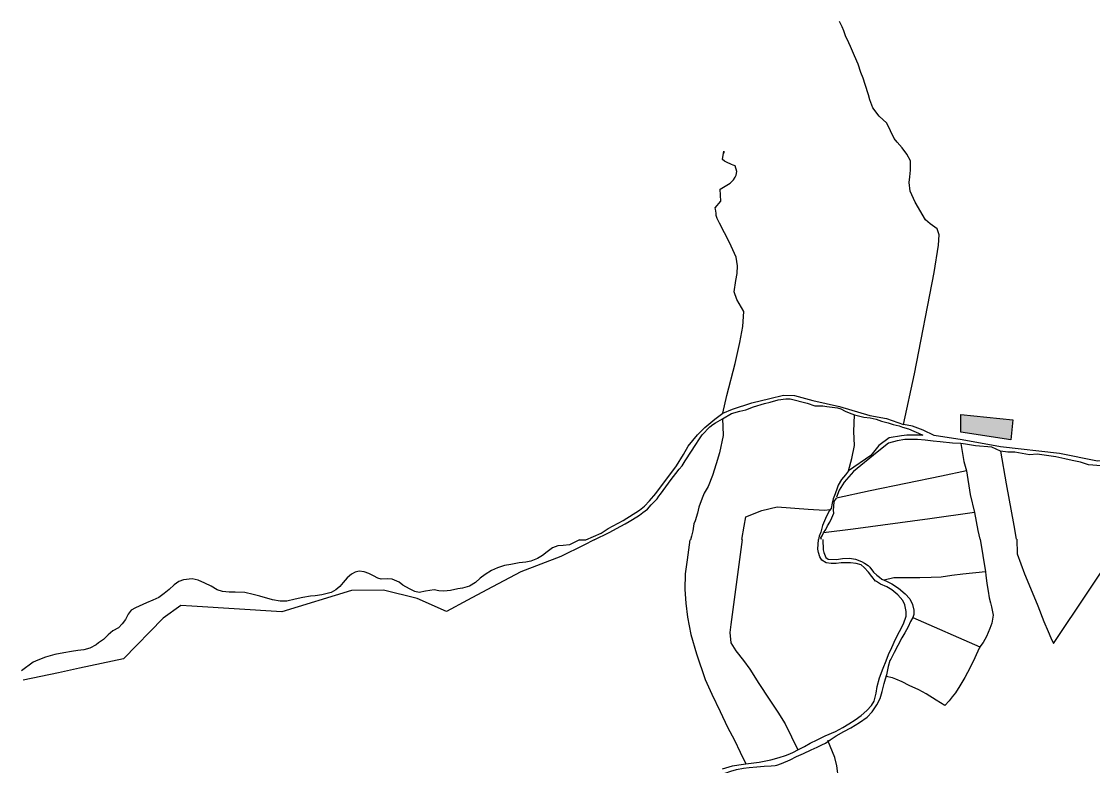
# Model space of a CAD drawing. Header units: millimetres. Extents: x -6666 to 12802, y -941 to 4807.
# Drawn here: x 7688 to 10288, y 2218 to 4027 of the extents above; entities that cross this region are included whole.
import ezdxf

# ---------------------------------------------------------------- set-up
doc = ezdxf.new("R2010")
doc.units = ezdxf.units.MM
doc.layers.add('2', color=1, linetype='Continuous')
doc.layers.add('CVL_CUADCON_TIT', color=1, linetype='Continuous')

msp = doc.modelspace()

# ---------------------------------------------------------------- hatches: boundary and pattern name
h = msp.add_hatch(color=8)
h.dxf.hatch_style = 1
h.paths.add_polyline_path([(10091.7289, 3060.008), (9965.5867, 3072.7548), (9965.7608, 3029.956), (10086.7688, 3010.9224)])

# ---------------------------------------------------------------- linework, layer by layer
at = {"color": 1}
for points in [[(9965.5867, 3072.7548), (10091.7289, 3060.008), (10086.7688, 3010.9224), (9965.7608, 3029.956), (9965.5867, 3072.7548)], [(9076.817, 2768.2443), (9051.4502, 2755.6128), (8995.5759, 2727.7901), (8898.8563, 2690.7748), (8816.2838, 2646.7641), (8769.6986, 2621.9345), (8718.7263, 2594.7665), (8647.4241, 2626.164), (8565.8876, 2646.7106), (8488.6051, 2645.2936), (8319.0438, 2593.5016), (8101.1776, 2607.7129), (8074.3953, 2609.4599), (8031.6943, 2578.6642), (7935.8375, 2479.3261), (7828.7765, 2456.6539), (7777.6211, 2445.8208), (7692.3929, 2427.7721)], [(9040.8015, 2768.153), (9056.938, 2768.2063)]]:
    msp.add_lwpolyline(points, dxfattribs=at)
at = {"layer": '2', "color": 1, "linetype": 'Continuous'}
for p, q in [((10013.147, 2770.0373), (10026.1, 2691.1693)), ((9849.234, 2580.1363), (10012.082, 2508.4633))]:
    msp.add_line(p, q, dxfattribs=at)
for points in [[(9827.241, 3048.6993), (9853.225, 3171.1333), (9901.165, 3417.6193), (9911.851, 3483.4663), (9913.721, 3509.0983), (9908.721, 3523.4513), (9891.466, 3535.2943), (9880.27, 3545.4693), (9855.087, 3587.7493), (9842.753, 3614.4753), (9840.719, 3636.1313), (9842.297, 3649.3133), (9843.693, 3665.5503), (9843.453, 3676.9963), (9843.46, 3688.1813), (9835.206, 3704.6443), (9823.361, 3719.6653), (9811.244, 3733.9293), (9804.595, 3742.9823), (9786.145, 3779.7663), (9767.49, 3796.9793), (9752.717, 3817.1533), (9745.29, 3836.3933), (9742.28, 3848.9203), (9733.973, 3874.0273), (9728.985, 3888.8883), (9723.459, 3902.4903), (9716.564, 3922.7343), (9707.649, 3943.5343), (9698.267, 3966.1243), (9694.66, 3974.8513), (9685.904, 3991.5803), (9682.12, 4003.6163), (9678.282, 4013.3663), (9671.735, 4026.7383)], [(9389.127, 3075.9153), (9398.225, 3119.0393), (9418.608, 3196.1103), (9430.081, 3247.5983), (9437.358, 3286.6733), (9440.03, 3322.7483), (9422.819, 3352.1723), (9416.156, 3370.2963), (9420.519, 3398.2163), (9423.489, 3414.7103), (9424.45, 3433.2603), (9420.866, 3454.4013), (9404.994, 3490.1683), (9380.606, 3537.2143), (9375.139, 3548.4603), (9372.675, 3555.6053), (9372.227, 3561.2043), (9370.81, 3571.1353), (9370.334, 3574.1913), (9383.72, 3590.8263), (9382.253, 3619.8263), (9406.538, 3634.3103), (9414.241, 3642.1083), (9418.375, 3648.6743), (9420.967, 3653.4763), (9422.337, 3662.8693), (9418.413, 3675.8783), (9413.863, 3677.9613), (9409.565, 3679.7873), (9397.942, 3685.5073), (9393.141, 3687.8473), (9388.354, 3691.4583), (9391.109, 3711.5143), (9391, 3707.3873)], [(9388.236, 3061.9983), (9409.387, 3075.4863), (9429.845, 3081.1103), (9444.392, 3083.8213), (9463.108, 3091.0103), (9489.738, 3099.7953), (9503.783, 3102.7723), (9523.231, 3108.6733), (9541.575, 3110.7873), (9552.252, 3111.0463), (9593.154, 3099.9233), (9611.562, 3093.9003), (9631.636, 3093.9403), (9640.996, 3092.1963), (9654.166, 3090.3633), (9666.839, 3089.0513), (9675.166, 3086.5683), (9685.453, 3080.9903), (9695.268, 3076.9473), (9707.853, 3071.8233)], [(9389.127, 3075.9153), (9412.09, 3085.5823), (9458.989, 3100.8383), (9503.048, 3111.8023), (9535.64, 3119.3313), (9562.811, 3118.7833), (9607.387, 3106.8593), (9671.998, 3092.1763), (9745.422, 3070.2783), (9785.726, 3062.7233), (9827.241, 3048.6993)], [(9056.938, 2768.2063), (9093.409, 2784.9523), (9110.544, 2795.9533), (9147.33, 2815.6413), (9186.459, 2840.6423), (9198.756, 2850.4243), (9211.088, 2863.5123), (9226.003, 2880.6393), (9276.253, 2947.9793), (9293.309, 2975.2543), (9304.704, 2995.7243), (9327.096, 3023.1953), (9345.323, 3041.3033), (9369.157, 3061.1313), (9389.127, 3075.9153)], [(9693.75, 2935.8933), (9701.573, 2966.2163), (9708.41, 2997.8343), (9706.401, 3031.4373), (9707.853, 3071.8233)], [(9707.853, 3071.8233), (9730.837, 3065.9483), (9746.094, 3064.3643), (9760.419, 3061.2233), (9773.819, 3056.8103), (9789.722, 3052.3713), (9801.581, 3048.7893), (9815.978, 3045.1493), (9824.287, 3041.9043), (9838.933, 3038.0033), (9851.748, 3031.8573), (9863.081, 3027.5253), (9873.628, 3022.1943), (9851.014, 3022.2143), (9835.264, 3022.3273), (9821.763, 3020.8633), (9792.428, 3015.9553), (9766.836, 2997.2323), (9747.48, 2973.5343), (9693.75, 2935.8933)], [(9076.817, 2768.2443), (9112.967, 2786.2453), (9141.523, 2801.3403), (9152.332, 2807.1893), (9161.876, 2813.3213), (9170.121, 2818.2133), (9186.376, 2828.7653), (9194.898, 2834.6673), (9205.766, 2843.0573), (9214.904, 2853.5213), (9229.221, 2868.1853), (9233.681, 2874.1823), (9237.355, 2879.1813), (9263.351, 2915.1813), (9274.609, 2929.4083), (9282.979, 2939.6363), (9289.79, 2948.3743), (9297.174, 2959.8963), (9312.721, 2983.6833), (9321.434, 2997.7163), (9331.966, 3013.4863), (9338.552, 3023.5013), (9357.559, 3043.1403), (9364.789, 3048.0553), (9370.73, 3052.2383), (9388.236, 3061.9983)], [(9388.236, 3061.9983), (9388.819, 3043.4273), (9389.584, 3021.8013), (9380.979, 2979.8023), (9372.991, 2953.2963), (9363.928, 2924.2723), (9353.146, 2897.8323), (9343.884, 2882.0323), (9338.514, 2869.7013), (9330.639, 2848.0223), (9326.987, 2833.1093), (9321.48, 2814.9343), (9318.757, 2807.1173), (9316.073, 2790.1473), (9312.481, 2777.7743), (9310.281, 2768.6913)], [(10336.816, 2960.3963), (10297.438, 2959.5513), (10205.179, 2977.8393), (10061.849, 2994.3923), (9968.815, 3011.4163), (9901.113, 3022.0653), (9874.834, 3034.8083), (9848.771, 3043.9893), (9827.241, 3048.6993)], [(10488.372, 3015.9783), (10424.059, 2982.1433), (10405.779, 2971.8933), (10391.339, 2962.8243), (10370.803, 2953.8973), (10360.816, 2950.5723), (10348.012, 2946.2953), (10306.134, 2948.2893), (10275.448, 2950.7853), (10255.771, 2956.8373), (10236.046, 2960.8573), (10218.11, 2965.3433), (10195.858, 2969.9303), (10151.028, 2976.0613), (10132.714, 2975.2173), (10096.524, 2981.4013), (10080.012, 2981.5323), (10062.271, 2983.4713)], [(9966.151, 3001.9853), (9945.345, 3003.2333), (9915.692, 3006.4683), (9898.708, 3008.1353), (9879.201, 3010.6253), (9860.433, 3012.0803), (9842.639, 3011.7323), (9829.941, 3012.0293), (9811.834, 3009.1473), (9790.85, 3002.7733), (9762.907, 2981.3083), (9705.915, 2934.5923), (9682.944, 2908.4363), (9671.054, 2888.8843), (9664.301, 2871.7553)], [(9966.151, 3001.9853), (9973.268, 2958.6023), (9979.336, 2935.5813)], [(10062.271, 2983.4713), (10041.153, 2993.1163), (10001.343, 2996.5883), (9977.549, 3000.4483), (9966.151, 3001.9853)], [(10062.271, 2983.4713), (10076.181, 2904.5943), (10094.641, 2802.9853), (10099.773, 2770.2033)], [(9693.75, 2935.8933), (9686.16, 2926.4103), (9676.484, 2914.6883), (9668.793, 2900.8853), (9665.828, 2893.5823), (9660.948, 2880.4773), (9656.074, 2867.6263), (9653.551, 2857.5163), (9651.222, 2844.8603), (9647.016, 2838.8573)], [(9979.336, 2935.5813), (9919.083, 2923.2603), (9745.726, 2887.6503), (9664.761, 2869.7113)], [(9979.336, 2935.5813), (9988.683, 2878.9273), (9998.823, 2834.4573)], [(9632.552, 2785.3013), (9638.849, 2793.7973), (9642.6, 2802.0993), (9648.406, 2811.3693), (9652.967, 2821.6853), (9657.805, 2833.0123), (9656.962, 2840.4043), (9658.191, 2849.5273), (9658.973, 2861.2033), (9664.761, 2869.7113)], [(9434.584, 2768.9293), (9440.338, 2801.7363), (9444.174, 2824.5263), (9483.656, 2839.6203), (9520.705, 2848.4153), (9595.536, 2843.1093), (9635.104, 2840.1523), (9649.119, 2841.8583)], [(9647.016, 2838.8573), (9637.937, 2820.0033), (9630.44, 2803.6543), (9629.01, 2796.8233), (9626.245, 2787.2273), (9622.21, 2777.6613), (9620.847, 2769.2863)], [(9998.823, 2834.4573), (9890.994, 2819.4333), (9704.928, 2794.5423), (9632.552, 2785.3013)], [(9998.823, 2834.4573), (10007.464, 2791.0383), (10012.126, 2770.0353)], [(9627.71, 2769.2993), (9626.692, 2773.7443), (9629.344, 2778.5123), (9632.552, 2785.3013)], [(9040.847, 2768.1753), (9017.171, 2756.5823), (9001.405, 2754.6683), (8988.441, 2753.7503), (8975.451, 2749.2723), (8962.679, 2739.7083), (8951.181, 2730.6423), (8939.188, 2723.3603), (8923.133, 2716.6173), (8910.668, 2714.4243), (8894.904, 2712.7653), (8874.803, 2708.5963), (8859.032, 2705.9193), (8842.224, 2700.4533), (8827.695, 2693.9543), (8812.127, 2684.1563), (8800.634, 2675.8533), (8788.871, 2665.2643), (8774.07, 2656.2243), (8757.52, 2651.2653), (8746.073, 2649.3183), (8728.008, 2645.6423), (8712.244, 2643.9823), (8700.054, 2644.5843), (8689.148, 2647.2103), (8667.531, 2644.3233), (8652.771, 2640.8763), (8641.863, 2643.2483), (8628.696, 2649.4513), (8612.755, 2658.4713), (8604.169, 2665.6563), (8587.198, 2672.9053), (8574.757, 2674.0173), (8560.271, 2673.3643), (8551.9, 2675.2083), (8541.528, 2681.3893), (8530.39, 2687.0683), (8518.981, 2690.4603), (8507.306, 2692.0753), (8496.875, 2690.1213), (8488.455, 2685.1003), (8478.227, 2676.0243), (8468.238, 2664.9133), (8460.295, 2655.5663), (8450.325, 2646.9973), (8438.849, 2640.9833), (8416.192, 2634.7993), (8400.423, 2632.3773), (8388.729, 2631.4493), (8370.668, 2628.2813), (8351.837, 2624.1023), (8331.48, 2619.6813), (8315.471, 2619.2953), (8296.439, 2622.4913), (8266.271, 2631.6203), (8249.533, 2635.8163), (8229.498, 2640.8003), (8206.385, 2641.7393), (8191.902, 2641.5953), (8175.142, 2642.7403), (8162.724, 2647.1573), (8147.801, 2656.4243), (8132.355, 2663.6613), (8116.147, 2670.9043), (8101.685, 2673.5573), (8080.584, 2671.6843), (8069.373, 2667.1933), (8058.646, 2659.3933), (8045.863, 2648.3033), (8033.847, 2637.9703), (8021.079, 2628.9143), (8006.547, 2621.9053), (7991.51, 2615.4093), (7964.749, 2603.6633), (7954.035, 2597.6433), (7947.108, 2588.2883), (7940.155, 2575.3743), (7932.453, 2564.2453), (7922.985, 2554.9103), (7909.466, 2547.3853), (7898.22, 2538.0633), (7886.705, 2526.7103), (7874.956, 2518.1543), (7868.826, 2513.6253), (7853.525, 2505.6053), (7839.27, 2501.9003), (7825.031, 2500.2293), (7809.261, 2497.8063), (7790.688, 2494.1343), (7769.318, 2490.2293), (7746.662, 2484.0453), (7727.806, 2476.3073), (7716.084, 2471.5663), (7687.989, 2450.9313)], [(9308.873, 2768.6883), (9302.219, 2719.5743), (9297.657, 2685.7923), (9296.368, 2647.9173), (9298.927, 2615.0993), (9303.254, 2580.9953), (9310.824, 2538.4763), (9324.968, 2491.5843), (9346.12, 2429.8923), (9362.375, 2393.9183), (9382.651, 2351.8103), (9399.91, 2314.0493), (9416.701, 2281.8843), (9430.724, 2253.5543), (9444.746, 2224.9703)], [(9435.392, 2768.9313), (9408.051, 2562.6523), (9405.373, 2543.6033), (9408.241, 2518.4093), (9420.55, 2498.9923), (9438.929, 2475.7143), (9454.529, 2454.4913), (9476.384, 2420.0003), (9501.516, 2381.9233), (9522.376, 2350.2363), (9539.7, 2321.6273), (9554.976, 2290.7453), (9570.751, 2258.5883)], [(9759.042, 2668.4153), (9750.1, 2679.2903), (9742.046, 2689.7763), (9731.714, 2701.5513), (9723.882, 2707.7133), (9711.711, 2711.1113), (9698.256, 2712.4853), (9686.317, 2712.8303), (9675.897, 2712.4013), (9663.948, 2711.2213), (9651.242, 2710.8093), (9639.314, 2712.6803), (9629.196, 2718.8593), (9623.923, 2727.5443), (9620.948, 2737.7383), (9619.482, 2745.8853), (9620.62, 2769.2853)], [(9631.542, 2769.3063), (9631.664, 2744.0123), (9633.904, 2737.6393), (9638.139, 2725.9113), (9644.459, 2721.5403), (9664.019, 2721.1363), (9679.277, 2723.0543), (9695.799, 2724.1993), (9710.516, 2721.5453), (9724.704, 2716.0973), (9732.299, 2712.2253), (9741.146, 2706.0553), (9745.186, 2702.4653), (9754.496, 2689.9353), (9762.064, 2682.5043), (9768.889, 2677.6213), (9774.191, 2673.0043)], [(10101.6, 2770.2063), (10102.122, 2734.3223), (10120.324, 2686.3823), (10135.059, 2650.9283), (10152.538, 2608.5873), (10167.505, 2570.0803), (10178.005, 2546.3543), (10184.497, 2530.5403), (10190.241, 2516.7673), (10360.729, 2770.7023)], [(10026.1, 2691.1693), (9971.137, 2685.3273), (9944.247, 2681.6923), (9918.38, 2677.5613), (9894.25, 2676.7573), (9866.812, 2676.4213), (9841.654, 2676.6223), (9819.805, 2676.3543), (9803.04, 2675.8943), (9779.889, 2670.4183)], [(10026.1, 2691.1693), (10026.294, 2682.7773), (10029.194, 2662.1603), (10031.857, 2643.8333), (10034.28, 2627.5423), (10037.497, 2615.5673), (10040.476, 2605.8833), (10044.144, 2586.0223), (10041.463, 2566.4653), (10036.541, 2553.2813), (10028.272, 2534.0203), (10020.034, 2519.0823), (10014.138, 2511.7533), (10010.026, 2505.1743)], [(9570.751, 2258.5883), (9586.56, 2266.6043), (9600.851, 2275.3943), (9617.423, 2283.4043), (9637.051, 2292.4073), (9661.776, 2303.6613), (9679.373, 2312.9343), (9694.427, 2321.7183), (9709.743, 2331.7723), (9724.297, 2341.8313), (9737.849, 2353.9323), (9749.117, 2366.3053), (9755.8, 2376.9333), (9760.515, 2396.7293), (9762.913, 2412.2203), (9768.656, 2433.5343), (9777.462, 2456.8593), (9784.706, 2474.8563), (9790.662, 2490.5753), (9798.405, 2507.2973), (9807.443, 2527.5693), (9817.483, 2545.7993), (9826.508, 2564.2913), (9833.507, 2583.5613), (9833.329, 2594.2413), (9829.892, 2610.7943), (9824.887, 2621.5113), (9813.044, 2635.0773), (9798.901, 2646.8813), (9786.762, 2654.6013), (9771.31, 2661.0763), (9761.445, 2666.9993), (9756.638, 2669.8323)], [(9774.191, 2673.0043), (9785.587, 2667.8323), (9798.753, 2661.6293), (9814.431, 2651.3393), (9830.594, 2637.7403), (9841.938, 2625.4493), (9848.953, 2611.6663), (9851.648, 2597.9153), (9851.826, 2587.2353), (9849.234, 2580.1363)], [(9849.234, 2580.1363), (9843.827, 2570.2613), (9837.893, 2557.5933), (9830.165, 2542.9053), (9822.71, 2530.7573), (9813.427, 2511.7593), (9804.16, 2495.0483), (9796.167, 2478.8373), (9793.855, 2475.2953), (9789.69, 2461.3423), (9784.684, 2436.4633)], [(10010.026, 2505.1743), (9999.443, 2482.1173), (9988.347, 2458.3023), (9975.982, 2434.7503), (9963.385, 2414.2513), (9952.594, 2397.5523), (9944.898, 2387.1863), (9937.969, 2377.5773), (9927.218, 2366.4723)], [(9637.436, 2275.3693), (9649.178, 2282.9073), (9663.732, 2292.9673), (9682.098, 2303.2513), (9698.934, 2312.5303), (9720.111, 2325.0823), (9738.754, 2338.4153), (9750.786, 2351.0373), (9762.343, 2368.2383), (9770.328, 2383.4333), (9775.276, 2400.1763), (9780.246, 2419.9703), (9782.867, 2431.1383), (9786.5, 2441.7893)], [(9927.218, 2366.4723), (9906.222, 2379.0913), (9881.946, 2395.0403), (9863.72, 2404.3323), (9840.425, 2415.1893), (9823.465, 2423.9633), (9808.266, 2430.1813), (9800.414, 2433.5463), (9784.684, 2436.4633)], [(9756.6841, 1955.993), (9739.8211, 1978.242), (9719.7631, 2015.263), (9708.8131, 2047.128), (9700.3531, 2071.856), (9685.3921, 2111.126), (9676.5061, 2147.299), (9669.1861, 2189.307), (9665.0871, 2219.849), (9660.6601, 2240.224), (9643.1731, 2281.547)], [(9388.254, 2212.4343), (9412.443, 2219.8773), (9427.2, 2222.8163), (9433.303, 2223.5323), (9444.746, 2224.9703)]]:
    msp.add_lwpolyline(points, dxfattribs=at)
at = {"layer": 'CVL_CUADCON_TIT', "color": 1}
for points in [[(9519.925, 2221.6003), (9531.387, 2225.5813), (9552.031, 2234.5763), (9567.331, 2242.3423), (9584.409, 2250.0943), (9603.271, 2258.5943), (9617.549, 2265.6053), (9628.768, 2271.1133), (9637.436, 2275.3693)], [(9444.746, 2224.9703), (9476.532, 2228.7963), (9505.286, 2234.9333), (9525.648, 2240.1173), (9540.676, 2245.3423), (9550.867, 2249.3323), (9560.294, 2253.0743), (9570.751, 2258.5883)], [(9371.3098, 2186.9962), (9375.65, 2190.9183), (9394.53, 2201.9613), (9407.775, 2206.6913), (9422.033, 2210.9053), (9439.079, 2214.0803), (9452.56, 2216.2663), (9471.372, 2217.9023), (9488.911, 2219.0403), (9505.687, 2220.1833), (9515.601, 2220.8703), (9519.925, 2221.6003)]]:
    msp.add_lwpolyline(points, dxfattribs=at)

doc.saveas('drawing.dxf')
